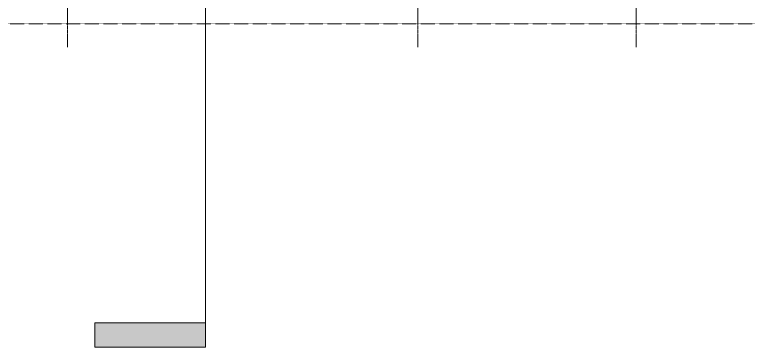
# Model space of a CAD drawing. Header units: inches. Extents: x 22 to 382261, y 22 to 371281.
# Drawn here: x 231644 to 240605, y 136145 to 140203 of the extents above; entities that cross this region are included whole.
import ezdxf

# ---------------------------------------------------------------- set-up
doc = ezdxf.new("R2010")
doc.units = ezdxf.units.IN
doc.header["$MEASUREMENT"] = 0
doc.linetypes.add('_Tracejado médio', pattern=[4, 3, -1])
doc.linetypes.add('Grid Line 1_2_', pattern=[22.225, 12.7, -3.175, 3.175, -3.175])
for name, color, linetype, lineweight in [('A-ANNO-SYMB', 150, 'Continuous', 9), ('G-ANNO-SYMB', 111, 'Continuous', 9), ('S-GRID', 1, 'Continuous', 9)]:
    doc.layers.add(name, color=color, linetype=linetype, lineweight=lineweight)

# ---------------------------------------------------------------- blocks, each defined once
blk = doc.blocks.new('Section - M_Section Tail - Filled-28045-Right Side Elevation')
at = {"layer": 'G-ANNO-SYMB'}
blk.add_hatch(color=256, dxfattribs=at).paths.add_polyline_path([(10701, -3810), (9351, -3810), (9351, -4110), (10701, -4110)])
for p, q in [((9351, -4110), (9351, -3810)), ((9351, -3810), (10701, -3810)), ((10701, -3810), (10701, -4110)), ((10701, -4110), (9351, -4110))]:
    blk.add_line(p, q, dxfattribs=at)

msp = doc.modelspace()

# ---------------------------------------------------------------- linework, layer by layer
at = {"layer": 'A-ANNO-SYMB', "linetype": '_Tracejado médio'}
msp.add_line((207783.1, 140090.3), (244957.9, 140090.3), dxfattribs=at)
at = {"layer": 'G-ANNO-SYMB'}
msp.add_line((233973.9, 151186.8), (233973.9, 136445.4), dxfattribs=at)
at = {"layer": 'S-GRID', "linetype": 'Grid Line 1_2_'}
for p, q in [((232289.1, 139805.4), (232289.1, 155039.6)), ((236569.1, 139805.4), (236569.1, 155039.6)), ((239234.1, 139805.4), (239234.1, 155039.6))]:
    msp.add_line(p, q, dxfattribs=at)

# ---------------------------------------------------------------- block references
at = {"layer": 'G-ANNO-SYMB', "extrusion": (0, 0, -1)}
msp.add_blockref('Section - M_Section Tail - Filled-28045-Right Side Elevation', (-243324.9, 140255.4), dxfattribs=at)

doc.saveas('drawing.dxf')
